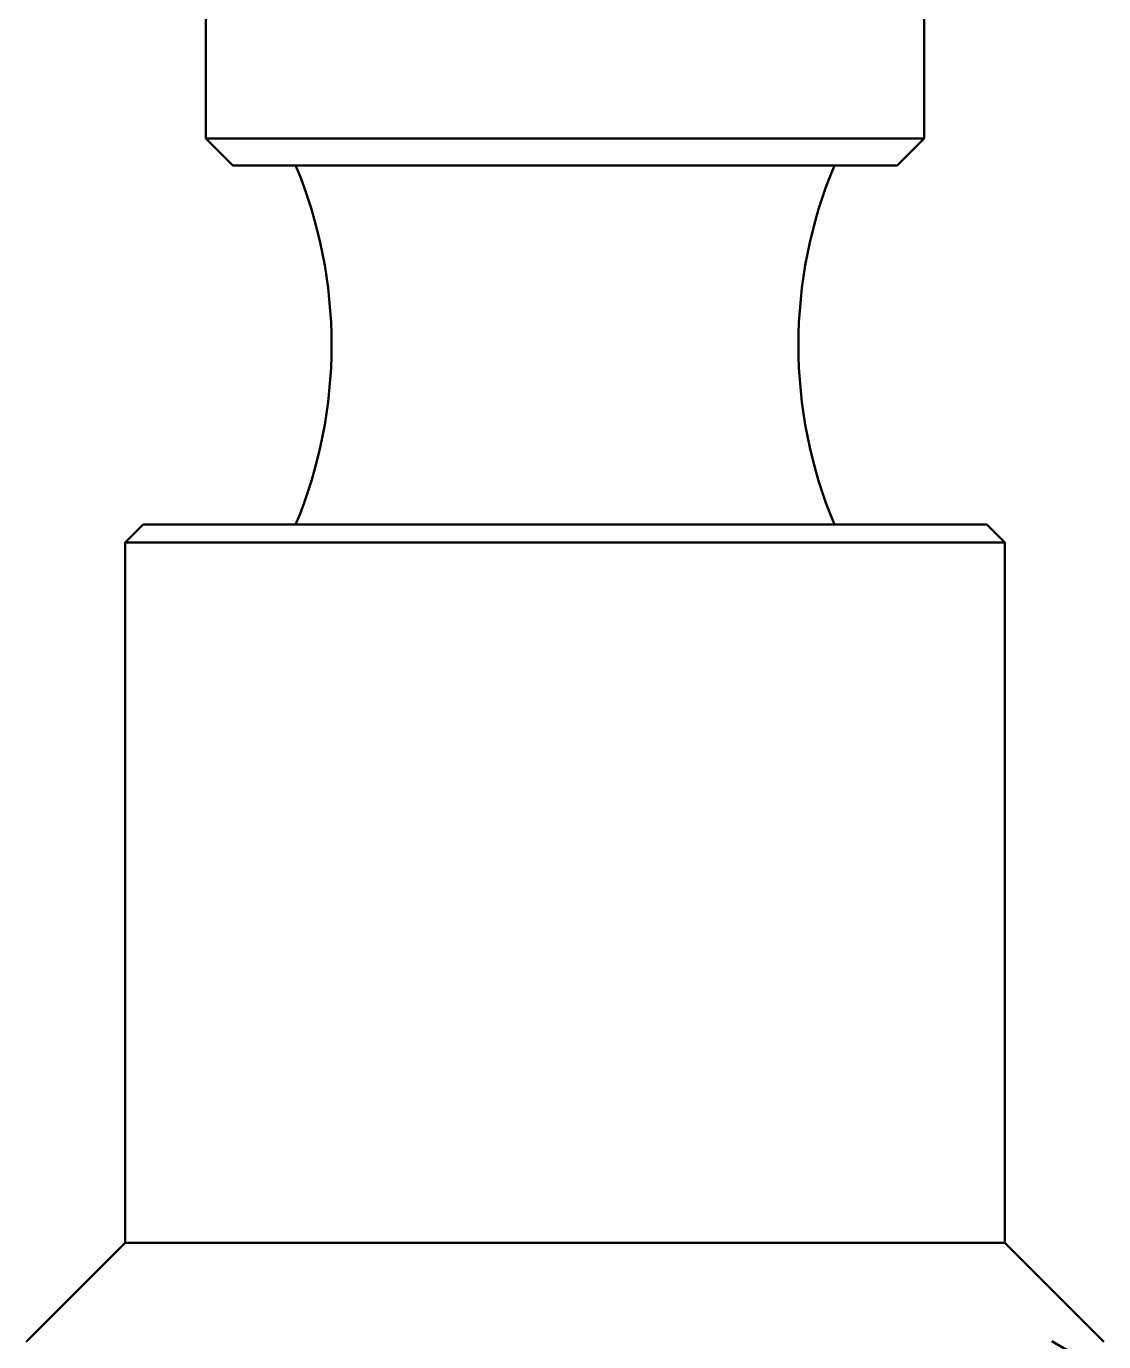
# Paper-space layout 'Layout1' of a CAD drawing. Header units: millimetres. Extents: x 0 to 420, y 0 to 297.
# Drawn here: x 288.76 to 294.76, y 143.35 to 150.67 of the extents above; entities that cross this region are included whole.
import ezdxf

# ---------------------------------------------------------------- set-up
doc = ezdxf.new("R2010")
doc.units = ezdxf.units.MM
doc.layers.add('170', color=7, linetype='Continuous', true_color=0xffffff)

psp = doc.layouts.get("Layout1")

# ---------------------------------------------------------------- linework, layer by layer
at = {"layer": '170', "color": 155, "linetype": 'Continuous', "lineweight": 50}
for p, q in [((289.7567, 158.2455), (289.7567, 150.0455)), ((293.7567, 150.0455), (293.7567, 158.2455)), ((289.7567, 150.0455), (289.9067, 149.8956)), ((293.6067, 149.8956), (293.7567, 150.0455)), ((289.4067, 147.8956), (289.3067, 147.7955)), ((294.2067, 147.7955), (294.1067, 147.8956)), ((289.3067, 147.7955), (289.3067, 143.8956)), ((294.2067, 143.8956), (294.2067, 147.7955)), ((289.3067, 143.8956), (288.7567, 143.3456)), ((294.7567, 143.3456), (294.2067, 143.8956))]:
    psp.add_line(p, q, dxfattribs=at)
for centre, start, end in [((287.8567, 148.8956), 337.38013, 22.61987), ((295.6567, 148.8956), 157.38013, 202.61987)]:
    psp.add_arc(centre, 2.6, start, end, dxfattribs=at)
for points, knots in [([(289.7567, 150.0456), (289.8773, 150.0456), (290.7567, 150.0456), (292.104, 150.0456), (293.2888, 150.0456), (293.7567, 150.0456)], [0, 0, 0.030153, 0.25, 0.586821, 0.88302, 1, 1]), ([(293.6067, 149.8956), (293.4951, 149.8956), (292.6817, 149.8956), (291.4354, 149.8956), (290.3395, 149.8956), (289.9067, 149.8956)], [0, 0, 0.030157, 0.250003, 0.586828, 0.883027, 1, 1]), ([(289.4067, 147.8956), (289.8555, 147.8956), (290.3754, 147.8956), (291.7567, 147.8956)], [0, 0, 0.190979, 0.412207, 1, 1]), ([(291.7567, 147.8956), (292.4829, 147.8956), (293.6579, 147.8956), (294.1067, 147.8956)], [0, 0, 0.309012, 0.809012, 1, 1]), ([(291.7567, 147.7956), (290.9996, 147.7956), (289.7746, 147.7956), (289.3067, 147.7956)], [0, 0, 0.309021, 0.809021, 1, 1]), ([(294.2067, 147.7956), (294.0868, 147.7956), (293.1968, 147.7956), (291.7567, 147.7956)], [0, 0, 0.048943, 0.412213, 1, 1]), ([(289.3067, 143.8956), (289.4266, 143.8956), (290.3166, 143.8956), (291.7567, 143.8956)], [0, 0, 0.048943, 0.412213, 1, 1]), ([(291.7567, 143.8956), (292.5138, 143.8956), (293.7388, 143.8956), (294.2067, 143.8956)], [0, 0, 0.309012, 0.809012, 1, 1])]:
    psp.add_open_spline(points, degree=1, knots=knots, dxfattribs=at)
psp.add_open_spline([(294.75, 143.1846), (294.4687, 143.3477)], degree=1, dxfattribs=at)

doc.saveas('drawing.dxf')
